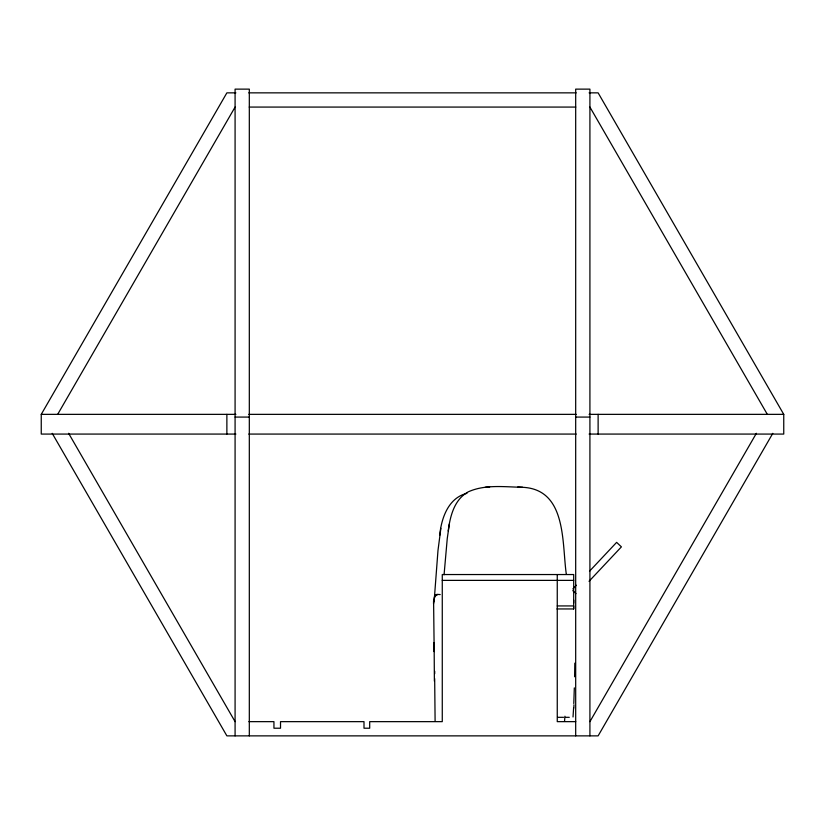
<?xml version="1.0" encoding="UTF-8"?>
<svg xmlns="http://www.w3.org/2000/svg" width="825" height="825" viewBox="0 0 825 825"><rect width="100%" height="100%" fill="white"/><g stroke="black" fill="none" stroke-linecap="round" stroke-linejoin="round"><path stroke-width="1.24" d="M434.672 678.635L435.105 721.328M434.692 673.726L434.703 671.261M556.937 608.953L573.684 608.953L573.705 605.932L557.257 605.932M573.684 603.127L573.705 600.095M574.819 663.135L574.602 676.758M434.187 651.606L433.589 600.899L434.558 596.496L435.683 595.021L437.013 594.361L440.199 594.577M433.589 600.899L433.548 603.91M574.324 687.875L573.788 703.55M434.167 599.899L434.094 601.899L437.982 550.512L440.87 528.32M564.95 716.234L564.537 721.328M573.612 707.953L573.024 716.987M573.829 707.984L573.963 704.798M444.067 574.798L447.253 538.56L449.357 523.978M439.715 535.342C441.313 518.378 448.243 497.846 466.929 493.35M448.202 531.011C450.11 516.378 454.214 499.424 468.342 491.803C485.203 484.223 504.457 486.967 522.4 487.297L517.791 486.946M434.486 597.919L435.095 596.248L437.229 594.629M235.898 434.074L41.25 434.074L41.25 414.356L226.875 92.854L235.898 92.854M57.678 414.356L235.084 107.075M589.916 721.648L756.391 433.29M772.798 433.342L598.125 735.869L226.875 735.869L52.212 433.342M572.859 588.926L576.355 585.203M589.493 571.23L616.626 542.365L621.411 546.862L589.029 581.316M437.322 594.629L436.074 595.165M485.162 487.297L489.668 486.956M248.789 92.854L576.211 92.854M589.102 92.854L598.125 92.854L783.75 414.356L783.75 434.074L589.102 434.074M249.233 107.075L575.768 107.075M41.25 414.356L235.898 414.356M248.789 414.356L576.211 414.356M589.102 414.356L783.75 414.356M235.084 417.079L249.315 417.079M575.685 417.079L589.916 417.079M248.789 434.074L576.211 434.074M442.272 580.377L573.705 580.377M557.71 717.317L563.568 717.317M565.672 717.317L569.281 717.317M248.872 721.648L273.941 721.648L273.941 728.217L280.521 728.217L280.521 721.648L364 721.648L364 728.217L369.693 728.217L369.693 721.648L442.272 721.648L442.272 574.54L573.705 574.54L573.684 608.953M575.747 721.648L557.257 721.648L557.257 574.54M522.38 487.286C566.919 489.184 561.835 542.798 566.301 574.138M572.777 590.607L575.974 593.608M589.916 107.075L767.322 414.356M68.609 433.29L235.084 721.648M434.383 681.151L434.125 642.644L434.177 651.482M598.125 414.356L598.125 434.074M589.916 735.869L589.916 89.131L575.685 89.131L575.685 735.869M249.315 735.869L249.315 89.131L235.084 89.131L235.084 735.869M226.875 414.356L226.875 434.074"/></g></svg>
